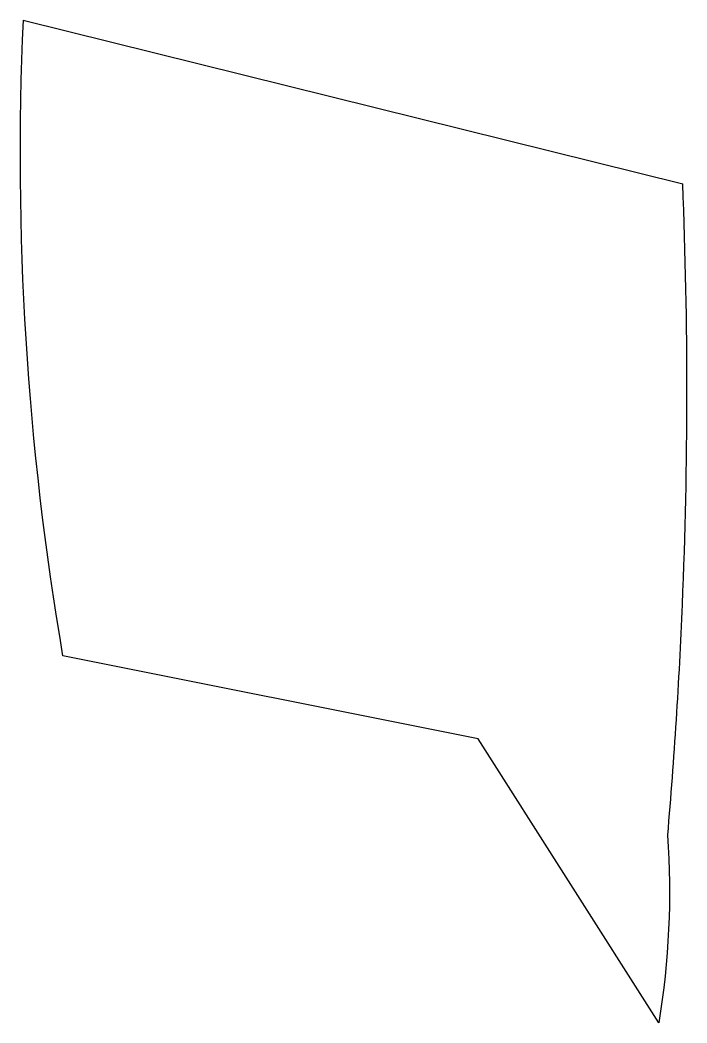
# Model space of a CAD drawing. Header units: millimetres. Extents: x 5.1 to 64.7, y -12.5 to -1.3.
# Drawn here: x 57.31 to 64.73, y -12.51 to -1.35 of the extents above.
import ezdxf

# ---------------------------------------------------------------- set-up
doc = ezdxf.new("R2010")
doc.units = ezdxf.units.MM
doc.layers.add('Corte exterior', color=1, linetype='Continuous', true_color=0xff0000)
doc.layers.add('grabado linea medio', color=3, linetype='Continuous', true_color=0x00ff00)

msp = doc.modelspace()

# ---------------------------------------------------------------- linework, layer by layer
at = {"layer": 'Corte exterior'}
for centre, radius, start, end in [((90.439, -2.839), 33.129, 177.4166, 189.7063), ((6.937, -5.465), 57.793, 357.63099, 2.27751), ((6.937, -5.465), 57.793, 355.07969, 357.63099), ((55.572, -11.05), 8.968, 350.6186, 4.0161)]:
    msp.add_arc(centre, radius, start, end, dxfattribs=at)
at = {"layer": 'grabado linea medio'}
msp.add_line((57.344, -1.346), (64.685, -3.169), dxfattribs=at)
msp.add_lwpolyline([(64.419, -12.512), (62.406, -9.349), (57.785, -8.425)], dxfattribs=at)

doc.saveas('drawing.dxf')
